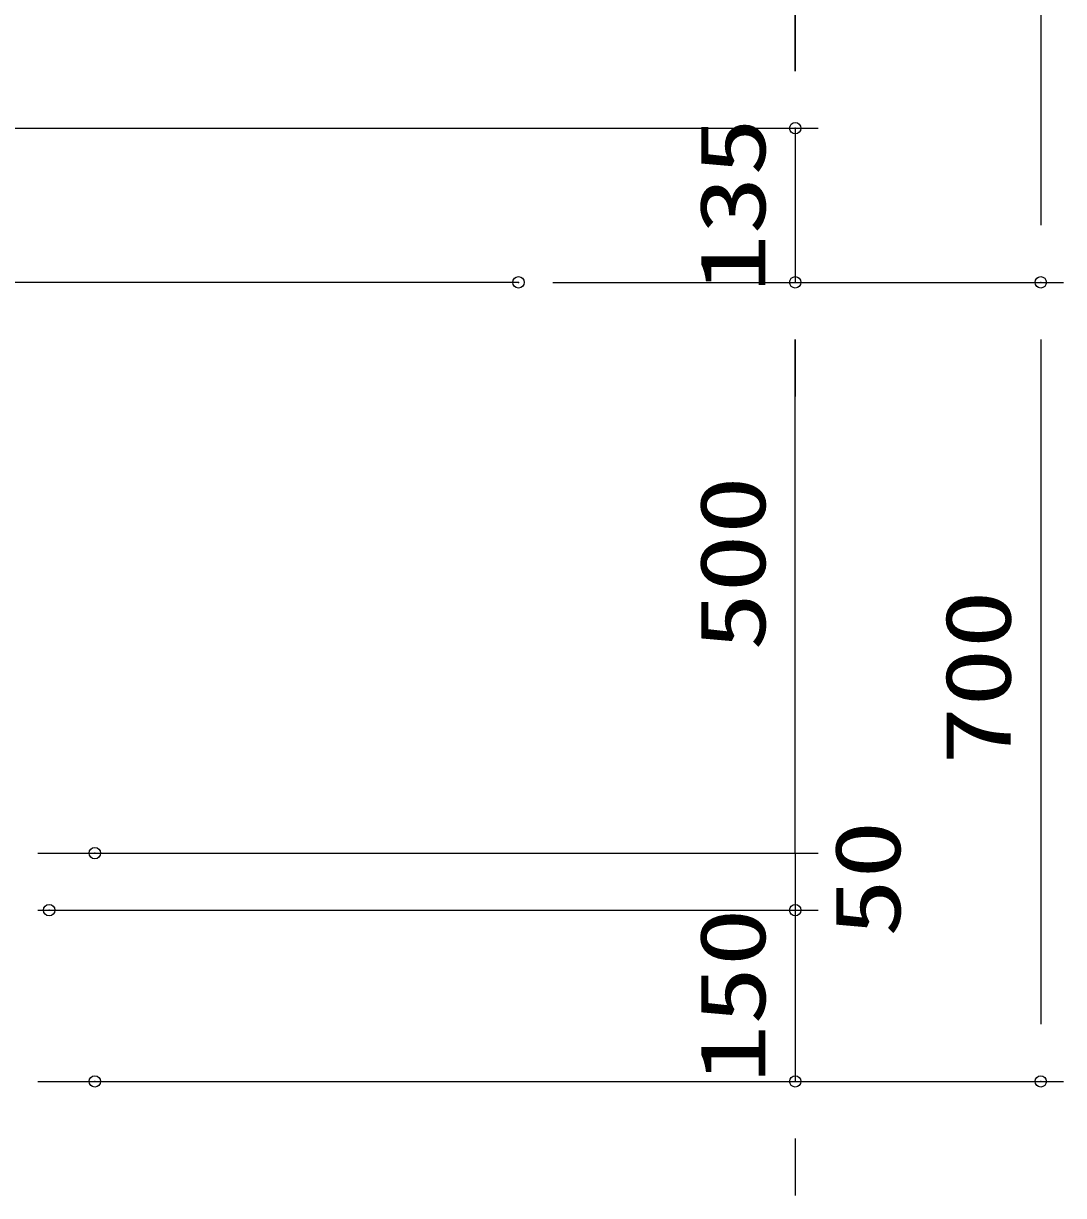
# Model space of a CAD drawing. Units: millimetres, scale not verified. Extents: x -5940 to 5940, y -4200 to 4200.
# Drawn here: x 3061 to 3972, y -1471 to -444 of the extents above; entities that cross this region are included whole.
import ezdxf
from ezdxf.enums import TextEntityAlignment as Align

# ---------------------------------------------------------------- set-up
doc = ezdxf.new("R2010")
doc.units = ezdxf.units.MM
doc.header["$LTSCALE"] = 20
doc.header["$PDMODE"] = 32
doc.header["$PDSIZE"] = 10
doc.layers.add('0-0_0', color=7, linetype='Continuous', lineweight=25)
doc.layers.add('0-1_1', color=7, linetype='Continuous', lineweight=25)
doc.layers.add('0-5_DEFPOINTS', color=7, linetype='Continuous')
doc.styles.add('ＭＳ ゴシック', font='')
doc.styles.get('ＭＳ ゴシック').set_extended_font_data('MS Gothic')

msp = doc.modelspace()

# ---------------------------------------------------------------- linework, layer by layer
at = {"layer": '0-0_0', "color": 2}
for p, q in [((3737.03, 913.74), (3737.03, -486.26)), ((3952.03, 913.74), (3952.03, -621.26)), ((3737.03, -486.26), (3737.03, -436.26)), ((3737.03, -536.26), (3737.03, -671.26)), ((3737.03, -1121.26), (3737.03, -721.26)), ((3737.03, -721.26), (3737.03, -771.26)), ((3952.03, -721.26), (3952.03, -1321.26)), ((3737.03, -1121.26), (3737.03, -1071.26)), ((3737.03, -1171.26), (3737.03, -1121.26)), ((3737.03, -1171.26), (3737.03, -1221.26)), ((3737.03, -1221.26), (3737.03, -1371.26)), ((3737.03, -1271.26), (3737.03, -1321.26)), ((3737.03, -1421.26), (3737.03, -1471.26))]:
    msp.add_line(p, q, dxfattribs=at)
at = {"layer": '0-0_0', "color": 1}
for p, q in [((2803.39, -536.26), (3757.03, -536.26)), ((2843.39, -536.26), (3757.03, -536.26)), ((3524.6, -671.26), (3972.03, -671.26)), ((3524.6, -671.26), (3757.03, -671.26)), ((3524.6, -671.26), (3972.03, -671.26)), ((3524.6, -671.26), (3757.03, -671.26)), ((3073.39, -1171.26), (3757.03, -1171.26)), ((3153.39, -1171.26), (3757.03, -1171.26)), ((3073.39, -1221.26), (3757.03, -1221.26)), ((3113.39, -1221.26), (3757.03, -1221.26)), ((3073.39, -1371.26), (3972.03, -1371.26)), ((3153.39, -1371.26), (3757.03, -1371.26))]:
    msp.add_line(p, q, dxfattribs=at)
at = {"layer": '0-1_1'}
msp.add_line((3494.6, -671.26), (-4506.61, -671.26), dxfattribs=at)
at = {"layer": '0-5_DEFPOINTS'}
for p in [(3737.03, -536.26), (3494.6, -671.26), (3737.03, -671.26), (3952.03, -671.26), (3123.39, -1171.26), (3083.39, -1221.26), (3737.03, -1221.26), (3123.39, -1371.26), (3737.03, -1371.26), (3952.03, -1371.26)]:
    msp.add_point(p, dxfattribs=at)

# ---------------------------------------------------------------- texts
at = {"layer": '0-0_0', "color": 3, "style": 'ＭＳ ゴシック', "width": 1.3}
for s, p in [('135', (3728.13, -680.26)), ('500', (3728.13, -994.12)), ('700', (3943.13, -1094.12)), ('50', (3846.38, -1244.83)), ('150', (3728.13, -1372.76))]:
    msp.add_text(s, height=57.77, rotation=90, dxfattribs=at).set_placement(p, align=Align.BOTTOM_LEFT)

doc.saveas('drawing.dxf')
